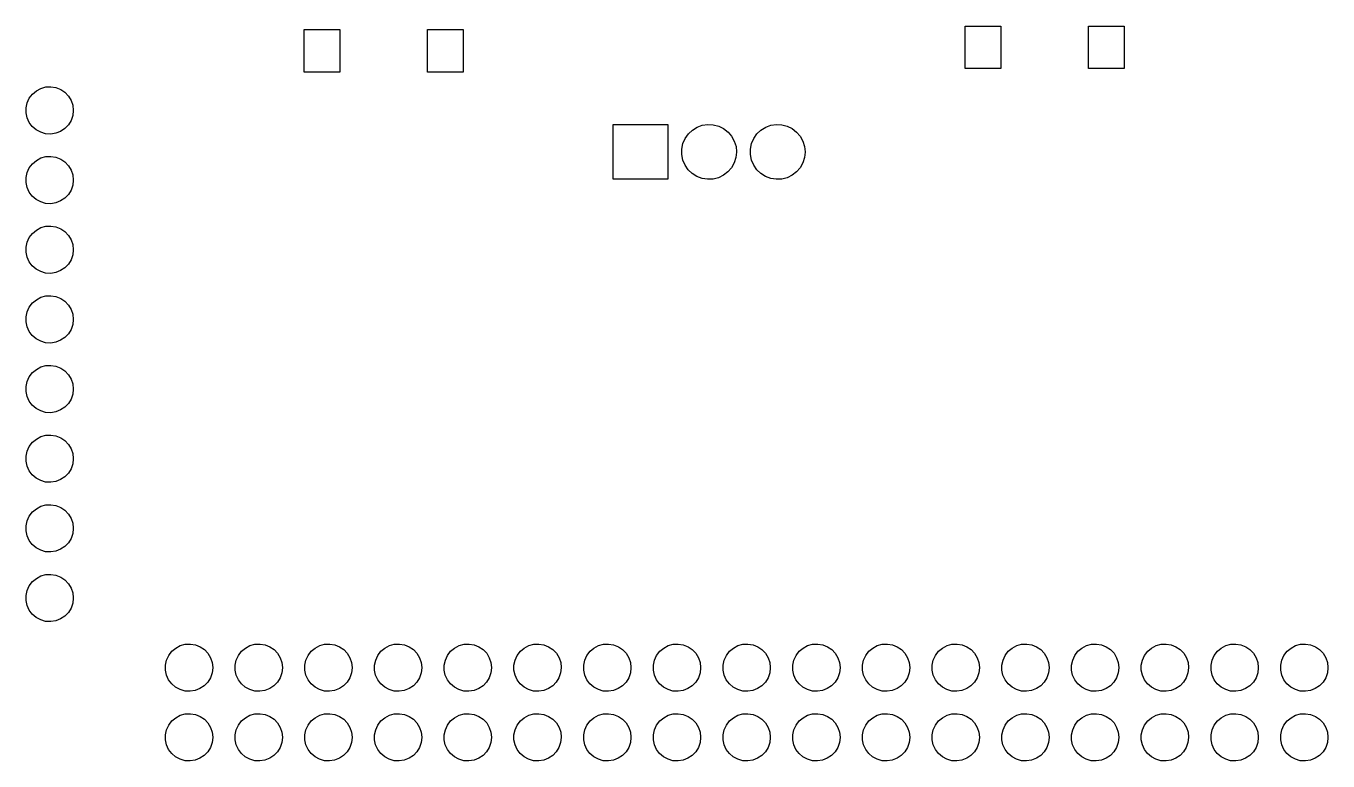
# Model space of a CAD drawing. Extents: x 0 to 360, y 0 to 260.
# Drawn here: x 280.1 to 327.54, y 167.24 to 194.04 of the extents above; entities that cross this region are included whole.
import ezdxf

# ---------------------------------------------------------------- set-up
doc = ezdxf.new("R2010")
doc.units = 0
doc.layers.add('BLACK', color=7, linetype='CONTINUOUS')

msp = doc.modelspace()

# ---------------------------------------------------------------- linework, layer by layer
at = {"layer": 'BLACK', "linetype": 'CONTINUOUS'}
for p, q in [((314.32, 192.49), (314.32, 194.04)), ((314.32, 194.04), (315.62, 194.04)), ((315.62, 194.04), (315.62, 192.49)), ((318.82, 192.49), (318.82, 194.04)), ((318.82, 194.04), (320.12, 194.04)), ((320.12, 194.04), (320.12, 192.49)), ((290.23, 192.36), (290.23, 193.91)), ((290.23, 193.91), (291.53, 193.91)), ((291.53, 193.91), (291.53, 192.36)), ((294.73, 192.36), (294.73, 193.91)), ((294.73, 193.91), (296.03, 193.91)), ((296.03, 193.91), (296.03, 192.36)), ((291.53, 192.36), (290.23, 192.36)), ((296.03, 192.36), (294.73, 192.36)), ((315.62, 192.49), (314.32, 192.49)), ((320.12, 192.49), (318.82, 192.49)), ((280.332, 191.561), (280.475, 191.681)), ((280.475, 191.681), (280.64, 191.768)), ((280.64, 191.768), (280.819, 191.817)), ((280.819, 191.817), (281.006, 191.827)), ((281.006, 191.827), (281.19, 191.797)), ((281.19, 191.797), (281.363, 191.728)), ((281.363, 191.728), (281.517, 191.623)), ((280.099, 191.061), (280.14, 191.243)), ((280.14, 191.243), (280.219, 191.412)), ((280.219, 191.412), (280.332, 191.561)), ((281.517, 191.623), (281.645, 191.487)), ((281.645, 191.487), (281.741, 191.327)), ((281.741, 191.327), (281.801, 191.15)), ((280.099, 190.875), (280.099, 191.061)), ((280.138, 190.692), (280.099, 190.875)), ((281.8, 190.774), (281.739, 190.597)), ((281.821, 190.959), (281.8, 190.774)), ((281.801, 191.15), (281.821, 190.965)), ((281.821, 190.965), (281.821, 190.959)), ((280.216, 190.523), (280.138, 190.692)), ((280.328, 190.374), (280.216, 190.523)), ((280.47, 190.252), (280.328, 190.374)), ((280.634, 190.164), (280.47, 190.252)), ((281.513, 190.303), (281.358, 190.2)), ((281.642, 190.438), (281.513, 190.303)), ((281.739, 190.597), (281.642, 190.438)), ((301.49, 188.45), (301.49, 190.45)), ((301.49, 190.45), (303.49, 190.45)), ((303.49, 190.45), (303.49, 188.45)), ((304.38, 190.242), (304.552, 190.349)), ((304.552, 190.349), (304.741, 190.419)), ((304.741, 190.419), (304.941, 190.449)), ((304.941, 190.449), (305.143, 190.438)), ((305.143, 190.438), (305.339, 190.387)), ((305.339, 190.387), (305.52, 190.298)), ((305.52, 190.298), (305.68, 190.174)), ((306.88, 190.242), (307.052, 190.349)), ((307.052, 190.349), (307.241, 190.419)), ((307.241, 190.419), (307.441, 190.449)), ((307.441, 190.449), (307.643, 190.438)), ((307.643, 190.438), (307.839, 190.387)), ((307.839, 190.387), (308.02, 190.298)), ((308.02, 190.298), (308.18, 190.174)), ((280.813, 190.113), (280.634, 190.164)), ((281, 190.102), (280.813, 190.113)), ((281.184, 190.132), (281, 190.102)), ((281.358, 190.2), (281.184, 190.132)), ((304.037, 189.752), (304.117, 189.938)), ((304.117, 189.938), (304.233, 190.103)), ((304.233, 190.103), (304.38, 190.242)), ((305.68, 190.174), (305.811, 190.021)), ((305.811, 190.021), (305.909, 189.844)), ((305.909, 189.844), (305.97, 189.651)), ((306.537, 189.752), (306.617, 189.938)), ((306.617, 189.938), (306.733, 190.103)), ((306.733, 190.103), (306.88, 190.242)), ((308.18, 190.174), (308.311, 190.021)), ((308.311, 190.021), (308.409, 189.844)), ((308.409, 189.844), (308.47, 189.651)), ((303.995, 189.555), (304.037, 189.752)), ((303.995, 189.352), (303.995, 189.555)), ((304.035, 189.154), (303.995, 189.352)), ((305.99, 189.443), (305.968, 189.242)), ((305.97, 189.651), (305.99, 189.45)), ((305.99, 189.45), (305.99, 189.443)), ((306.495, 189.555), (306.537, 189.752)), ((306.495, 189.352), (306.495, 189.555)), ((306.535, 189.154), (306.495, 189.352)), ((308.49, 189.443), (308.468, 189.242)), ((308.47, 189.651), (308.49, 189.45)), ((308.49, 189.45), (308.49, 189.443)), ((280.14, 188.703), (280.219, 188.872)), ((280.219, 188.872), (280.332, 189.021)), ((280.332, 189.021), (280.475, 189.141)), ((280.475, 189.141), (280.64, 189.228)), ((280.64, 189.228), (280.819, 189.277)), ((280.819, 189.277), (281.006, 189.287)), ((281.006, 189.287), (281.19, 189.257)), ((281.19, 189.257), (281.363, 189.188)), ((281.363, 189.188), (281.517, 189.083)), ((281.517, 189.083), (281.645, 188.947)), ((281.645, 188.947), (281.741, 188.787)), ((304.114, 188.968), (304.035, 189.154)), ((304.228, 188.802), (304.114, 188.968)), ((305.807, 188.874), (305.675, 188.721)), ((305.906, 189.05), (305.807, 188.874)), ((305.968, 189.242), (305.906, 189.05)), ((306.614, 188.968), (306.535, 189.154)), ((306.728, 188.802), (306.614, 188.968)), ((308.307, 188.874), (308.175, 188.721)), ((308.406, 189.05), (308.307, 188.874)), ((308.468, 189.242), (308.406, 189.05)), ((280.099, 188.521), (280.14, 188.703)), ((280.099, 188.335), (280.099, 188.521)), ((281.741, 188.787), (281.801, 188.61)), ((281.821, 188.419), (281.8, 188.234)), ((281.801, 188.61), (281.821, 188.425)), ((281.821, 188.425), (281.821, 188.419)), ((303.49, 188.45), (301.49, 188.45)), ((304.374, 188.662), (304.228, 188.802)), ((304.545, 188.554), (304.374, 188.662)), ((304.735, 188.483), (304.545, 188.554)), ((304.934, 188.452), (304.735, 188.483)), ((305.136, 188.461), (304.934, 188.452)), ((305.332, 188.51), (305.136, 188.461)), ((305.514, 188.598), (305.332, 188.51)), ((305.675, 188.721), (305.514, 188.598)), ((306.874, 188.662), (306.728, 188.802)), ((307.045, 188.554), (306.874, 188.662)), ((307.235, 188.483), (307.045, 188.554)), ((307.434, 188.452), (307.235, 188.483)), ((307.636, 188.461), (307.434, 188.452)), ((307.832, 188.51), (307.636, 188.461)), ((308.014, 188.598), (307.832, 188.51)), ((308.175, 188.721), (308.014, 188.598)), ((280.138, 188.152), (280.099, 188.335)), ((280.216, 187.983), (280.138, 188.152)), ((280.328, 187.834), (280.216, 187.983)), ((281.642, 187.898), (281.513, 187.763)), ((281.739, 188.057), (281.642, 187.898)), ((281.8, 188.234), (281.739, 188.057)), ((280.47, 187.712), (280.328, 187.834)), ((280.634, 187.624), (280.47, 187.712)), ((280.813, 187.573), (280.634, 187.624)), ((281, 187.562), (280.813, 187.573)), ((281.184, 187.592), (281, 187.562)), ((281.358, 187.66), (281.184, 187.592)), ((281.513, 187.763), (281.358, 187.66)), ((280.219, 186.332), (280.332, 186.481)), ((280.332, 186.481), (280.475, 186.601)), ((280.475, 186.601), (280.64, 186.688)), ((280.64, 186.688), (280.819, 186.737)), ((280.819, 186.737), (281.006, 186.747)), ((281.006, 186.747), (281.19, 186.717)), ((281.19, 186.717), (281.363, 186.648)), ((281.363, 186.648), (281.517, 186.543)), ((281.517, 186.543), (281.645, 186.407)), ((280.099, 185.981), (280.14, 186.163)), ((280.099, 185.795), (280.099, 185.981)), ((280.14, 186.163), (280.219, 186.332)), ((281.645, 186.407), (281.741, 186.247)), ((281.741, 186.247), (281.801, 186.07)), ((281.801, 186.07), (281.821, 185.885)), ((280.138, 185.612), (280.099, 185.795)), ((280.216, 185.443), (280.138, 185.612)), ((281.739, 185.517), (281.642, 185.358)), ((281.8, 185.694), (281.739, 185.517)), ((281.821, 185.879), (281.8, 185.694)), ((281.821, 185.885), (281.821, 185.879)), ((280.328, 185.294), (280.216, 185.443)), ((280.47, 185.172), (280.328, 185.294)), ((280.634, 185.084), (280.47, 185.172)), ((280.813, 185.033), (280.634, 185.084)), ((281, 185.022), (280.813, 185.033)), ((281.184, 185.052), (281, 185.022)), ((281.358, 185.12), (281.184, 185.052)), ((281.513, 185.223), (281.358, 185.12)), ((281.642, 185.358), (281.513, 185.223)), ((280.475, 184.061), (280.64, 184.148)), ((280.64, 184.148), (280.819, 184.197)), ((280.819, 184.197), (281.006, 184.207)), ((281.006, 184.207), (281.19, 184.177)), ((281.19, 184.177), (281.363, 184.108)), ((281.363, 184.108), (281.517, 184.003)), ((280.099, 183.441), (280.14, 183.623)), ((280.14, 183.623), (280.219, 183.792)), ((280.219, 183.792), (280.332, 183.941)), ((280.332, 183.941), (280.475, 184.061)), ((281.517, 184.003), (281.645, 183.867)), ((281.645, 183.867), (281.741, 183.707)), ((281.741, 183.707), (281.801, 183.53)), ((280.099, 183.255), (280.099, 183.441)), ((280.138, 183.072), (280.099, 183.255)), ((281.8, 183.154), (281.739, 182.977)), ((281.821, 183.339), (281.8, 183.154)), ((281.801, 183.53), (281.821, 183.345)), ((281.821, 183.345), (281.821, 183.339)), ((280.216, 182.903), (280.138, 183.072)), ((280.328, 182.754), (280.216, 182.903)), ((280.47, 182.632), (280.328, 182.754)), ((281.513, 182.683), (281.358, 182.58)), ((281.642, 182.818), (281.513, 182.683)), ((281.739, 182.977), (281.642, 182.818)), ((280.634, 182.544), (280.47, 182.632)), ((280.813, 182.493), (280.634, 182.544)), ((281, 182.482), (280.813, 182.493)), ((281.184, 182.512), (281, 182.482)), ((281.358, 182.58), (281.184, 182.512)), ((280.14, 181.083), (280.219, 181.252)), ((280.219, 181.252), (280.332, 181.401)), ((280.332, 181.401), (280.475, 181.521)), ((280.475, 181.521), (280.64, 181.608)), ((280.64, 181.608), (280.819, 181.657)), ((280.819, 181.657), (281.006, 181.667)), ((281.006, 181.667), (281.19, 181.637)), ((281.19, 181.637), (281.363, 181.568)), ((281.363, 181.568), (281.517, 181.463)), ((281.517, 181.463), (281.645, 181.327)), ((281.645, 181.327), (281.741, 181.167)), ((280.099, 180.901), (280.14, 181.083)), ((280.099, 180.715), (280.099, 180.901)), ((281.741, 181.167), (281.801, 180.99)), ((281.821, 180.799), (281.8, 180.614)), ((281.801, 180.99), (281.821, 180.805)), ((281.821, 180.805), (281.821, 180.799)), ((280.138, 180.532), (280.099, 180.715)), ((280.216, 180.363), (280.138, 180.532)), ((280.328, 180.214), (280.216, 180.363)), ((281.739, 180.437), (281.642, 180.278)), ((281.8, 180.614), (281.739, 180.437)), ((280.47, 180.092), (280.328, 180.214)), ((280.634, 180.004), (280.47, 180.092)), ((280.813, 179.953), (280.634, 180.004)), ((281, 179.942), (280.813, 179.953)), ((281.184, 179.972), (281, 179.942)), ((281.358, 180.04), (281.184, 179.972)), ((281.513, 180.143), (281.358, 180.04)), ((281.642, 180.278), (281.513, 180.143)), ((280.219, 178.712), (280.332, 178.861)), ((280.332, 178.861), (280.475, 178.981)), ((280.475, 178.981), (280.64, 179.068)), ((280.64, 179.068), (280.819, 179.117)), ((280.819, 179.117), (281.006, 179.127)), ((281.006, 179.127), (281.19, 179.097)), ((281.19, 179.097), (281.363, 179.028)), ((281.363, 179.028), (281.517, 178.923)), ((281.517, 178.923), (281.645, 178.787)), ((280.099, 178.361), (280.14, 178.543)), ((280.14, 178.543), (280.219, 178.712)), ((281.645, 178.787), (281.741, 178.627)), ((281.741, 178.627), (281.801, 178.45)), ((281.801, 178.45), (281.821, 178.265)), ((280.099, 178.175), (280.099, 178.361)), ((280.138, 177.992), (280.099, 178.175)), ((280.216, 177.823), (280.138, 177.992)), ((281.8, 178.074), (281.739, 177.897)), ((281.821, 178.259), (281.8, 178.074)), ((281.821, 178.265), (281.821, 178.259)), ((280.328, 177.674), (280.216, 177.823)), ((280.47, 177.552), (280.328, 177.674)), ((280.634, 177.464), (280.47, 177.552)), ((280.813, 177.413), (280.634, 177.464)), ((281.358, 177.5), (281.184, 177.432)), ((281.513, 177.603), (281.358, 177.5)), ((281.642, 177.738), (281.513, 177.603)), ((281.739, 177.897), (281.642, 177.738)), ((281, 177.402), (280.813, 177.413)), ((281.184, 177.432), (281, 177.402)), ((280.475, 176.441), (280.64, 176.528)), ((280.64, 176.528), (280.819, 176.577)), ((280.819, 176.577), (281.006, 176.587)), ((281.006, 176.587), (281.19, 176.557)), ((281.19, 176.557), (281.363, 176.488)), ((281.363, 176.488), (281.517, 176.383)), ((280.14, 176.003), (280.219, 176.172)), ((280.219, 176.172), (280.332, 176.321)), ((280.332, 176.321), (280.475, 176.441)), ((281.517, 176.383), (281.645, 176.247)), ((281.645, 176.247), (281.741, 176.087)), ((281.741, 176.087), (281.801, 175.91)), ((280.099, 175.821), (280.14, 176.003)), ((280.099, 175.635), (280.099, 175.821)), ((280.138, 175.452), (280.099, 175.635)), ((281.821, 175.719), (281.8, 175.534)), ((281.801, 175.91), (281.821, 175.725)), ((281.821, 175.725), (281.821, 175.719)), ((280.216, 175.283), (280.138, 175.452)), ((280.328, 175.134), (280.216, 175.283)), ((280.47, 175.012), (280.328, 175.134)), ((281.513, 175.063), (281.358, 174.96)), ((281.642, 175.198), (281.513, 175.063)), ((281.739, 175.357), (281.642, 175.198)), ((281.8, 175.534), (281.739, 175.357)), ((280.634, 174.924), (280.47, 175.012)), ((280.813, 174.873), (280.634, 174.924)), ((281, 174.862), (280.813, 174.873)), ((281.184, 174.892), (281, 174.862)), ((281.358, 174.96), (281.184, 174.892)), ((280.219, 173.632), (280.332, 173.781)), ((280.332, 173.781), (280.475, 173.901)), ((280.475, 173.901), (280.64, 173.988)), ((280.64, 173.988), (280.819, 174.037)), ((280.819, 174.037), (281.006, 174.047)), ((281.006, 174.047), (281.19, 174.017)), ((281.19, 174.017), (281.363, 173.948)), ((281.363, 173.948), (281.517, 173.843)), ((281.517, 173.843), (281.645, 173.707)), ((281.645, 173.707), (281.741, 173.547)), ((280.099, 173.281), (280.14, 173.463)), ((280.099, 173.095), (280.099, 173.281)), ((280.14, 173.463), (280.219, 173.632)), ((281.741, 173.547), (281.801, 173.37)), ((281.821, 173.179), (281.8, 172.994)), ((281.801, 173.37), (281.821, 173.185)), ((281.821, 173.185), (281.821, 173.179)), ((280.138, 172.912), (280.099, 173.095)), ((280.216, 172.743), (280.138, 172.912)), ((280.328, 172.594), (280.216, 172.743)), ((281.739, 172.817), (281.642, 172.658)), ((281.8, 172.994), (281.739, 172.817)), ((280.47, 172.472), (280.328, 172.594)), ((280.634, 172.384), (280.47, 172.472)), ((280.813, 172.333), (280.634, 172.384)), ((281, 172.322), (280.813, 172.333)), ((281.184, 172.352), (281, 172.322)), ((281.358, 172.42), (281.184, 172.352)), ((281.513, 172.523), (281.358, 172.42)), ((281.642, 172.658), (281.513, 172.523)), ((285.412, 171.241), (285.555, 171.361)), ((285.555, 171.361), (285.72, 171.448)), ((285.72, 171.448), (285.899, 171.497)), ((285.899, 171.497), (286.086, 171.507)), ((286.086, 171.507), (286.27, 171.477)), ((286.27, 171.477), (286.443, 171.408)), ((286.443, 171.408), (286.597, 171.303)), ((286.597, 171.303), (286.725, 171.167)), ((287.952, 171.241), (288.095, 171.361)), ((288.095, 171.361), (288.26, 171.448)), ((288.26, 171.448), (288.439, 171.497)), ((288.439, 171.497), (288.626, 171.507)), ((288.626, 171.507), (288.81, 171.477)), ((288.81, 171.477), (288.983, 171.408)), ((288.983, 171.408), (289.137, 171.303)), ((289.137, 171.303), (289.265, 171.167)), ((290.492, 171.241), (290.635, 171.361)), ((290.635, 171.361), (290.8, 171.448)), ((290.8, 171.448), (290.979, 171.497)), ((290.979, 171.497), (291.166, 171.507)), ((291.166, 171.507), (291.35, 171.477)), ((291.35, 171.477), (291.523, 171.408)), ((291.523, 171.408), (291.677, 171.303)), ((291.677, 171.303), (291.805, 171.167)), ((293.032, 171.241), (293.175, 171.361)), ((293.175, 171.361), (293.34, 171.448)), ((293.34, 171.448), (293.519, 171.497)), ((293.519, 171.497), (293.706, 171.507)), ((293.706, 171.507), (293.89, 171.477)), ((293.89, 171.477), (294.063, 171.408)), ((294.063, 171.408), (294.217, 171.303)), ((294.217, 171.303), (294.345, 171.167)), ((295.572, 171.241), (295.715, 171.361)), ((295.715, 171.361), (295.88, 171.448)), ((295.88, 171.448), (296.059, 171.497)), ((296.059, 171.497), (296.246, 171.507)), ((296.246, 171.507), (296.43, 171.477)), ((296.43, 171.477), (296.603, 171.408)), ((296.603, 171.408), (296.757, 171.303)), ((296.757, 171.303), (296.885, 171.167)), ((298.112, 171.241), (298.255, 171.361)), ((298.255, 171.361), (298.42, 171.448)), ((298.42, 171.448), (298.599, 171.497)), ((298.599, 171.497), (298.786, 171.507)), ((298.786, 171.507), (298.97, 171.477)), ((298.97, 171.477), (299.143, 171.408)), ((299.143, 171.408), (299.297, 171.303)), ((299.297, 171.303), (299.425, 171.167)), ((300.652, 171.241), (300.795, 171.361)), ((300.795, 171.361), (300.96, 171.448)), ((300.96, 171.448), (301.139, 171.497)), ((301.139, 171.497), (301.326, 171.507)), ((301.326, 171.507), (301.51, 171.477)), ((301.51, 171.477), (301.683, 171.408)), ((301.683, 171.408), (301.837, 171.303)), ((301.837, 171.303), (301.965, 171.167)), ((303.192, 171.241), (303.335, 171.361)), ((303.335, 171.361), (303.5, 171.448)), ((303.5, 171.448), (303.679, 171.497)), ((303.679, 171.497), (303.866, 171.507)), ((303.866, 171.507), (304.05, 171.477)), ((304.05, 171.477), (304.223, 171.408)), ((304.223, 171.408), (304.377, 171.303)), ((304.377, 171.303), (304.505, 171.167)), ((305.732, 171.241), (305.875, 171.361)), ((305.875, 171.361), (306.04, 171.448)), ((306.04, 171.448), (306.219, 171.497)), ((306.219, 171.497), (306.406, 171.507)), ((306.406, 171.507), (306.59, 171.477)), ((306.59, 171.477), (306.763, 171.408)), ((306.763, 171.408), (306.917, 171.303)), ((306.917, 171.303), (307.045, 171.167)), ((308.272, 171.241), (308.415, 171.361)), ((308.415, 171.361), (308.58, 171.448)), ((308.58, 171.448), (308.759, 171.497)), ((308.759, 171.497), (308.946, 171.507)), ((308.946, 171.507), (309.13, 171.477)), ((309.13, 171.477), (309.303, 171.408)), ((309.303, 171.408), (309.457, 171.303)), ((309.457, 171.303), (309.585, 171.167)), ((310.812, 171.241), (310.955, 171.361)), ((310.955, 171.361), (311.12, 171.448)), ((311.12, 171.448), (311.299, 171.497)), ((311.299, 171.497), (311.486, 171.507)), ((311.486, 171.507), (311.67, 171.477)), ((311.67, 171.477), (311.843, 171.408)), ((311.843, 171.408), (311.997, 171.303)), ((311.997, 171.303), (312.125, 171.167)), ((313.352, 171.241), (313.495, 171.361)), ((313.495, 171.361), (313.66, 171.448)), ((313.66, 171.448), (313.839, 171.497)), ((313.839, 171.497), (314.026, 171.507)), ((314.026, 171.507), (314.21, 171.477)), ((314.21, 171.477), (314.383, 171.408)), ((314.383, 171.408), (314.537, 171.303)), ((314.537, 171.303), (314.665, 171.167)), ((315.892, 171.241), (316.035, 171.361)), ((316.035, 171.361), (316.2, 171.448)), ((316.2, 171.448), (316.379, 171.497)), ((316.379, 171.497), (316.566, 171.507)), ((316.566, 171.507), (316.75, 171.477)), ((316.75, 171.477), (316.923, 171.408)), ((316.923, 171.408), (317.077, 171.303)), ((317.077, 171.303), (317.205, 171.167)), ((318.432, 171.241), (318.575, 171.361)), ((318.575, 171.361), (318.74, 171.448)), ((318.74, 171.448), (318.919, 171.497)), ((318.919, 171.497), (319.106, 171.507)), ((319.106, 171.507), (319.29, 171.477)), ((319.29, 171.477), (319.463, 171.408)), ((319.463, 171.408), (319.617, 171.303)), ((319.617, 171.303), (319.745, 171.167)), ((320.972, 171.241), (321.115, 171.361)), ((321.115, 171.361), (321.28, 171.448)), ((321.28, 171.448), (321.459, 171.497)), ((321.459, 171.497), (321.646, 171.507)), ((321.646, 171.507), (321.83, 171.477)), ((321.83, 171.477), (322.003, 171.408)), ((322.003, 171.408), (322.157, 171.303)), ((322.157, 171.303), (322.285, 171.167)), ((323.512, 171.241), (323.655, 171.361)), ((323.655, 171.361), (323.82, 171.448)), ((323.82, 171.448), (323.999, 171.497)), ((323.999, 171.497), (324.186, 171.507)), ((324.186, 171.507), (324.37, 171.477)), ((324.37, 171.477), (324.543, 171.408)), ((324.543, 171.408), (324.697, 171.303)), ((324.697, 171.303), (324.825, 171.167)), ((326.052, 171.241), (326.195, 171.361)), ((326.195, 171.361), (326.36, 171.448)), ((326.36, 171.448), (326.539, 171.497)), ((326.539, 171.497), (326.726, 171.507)), ((326.726, 171.507), (326.91, 171.477)), ((326.91, 171.477), (327.083, 171.408)), ((327.083, 171.408), (327.237, 171.303)), ((327.237, 171.303), (327.365, 171.167)), ((285.179, 170.741), (285.22, 170.923)), ((285.22, 170.923), (285.299, 171.092)), ((285.299, 171.092), (285.412, 171.241)), ((286.725, 171.167), (286.821, 171.007)), ((286.821, 171.007), (286.881, 170.83)), ((286.881, 170.83), (286.901, 170.645)), ((287.719, 170.741), (287.76, 170.923)), ((287.76, 170.923), (287.839, 171.092)), ((287.839, 171.092), (287.952, 171.241)), ((289.265, 171.167), (289.361, 171.007)), ((289.361, 171.007), (289.421, 170.83)), ((289.421, 170.83), (289.441, 170.645)), ((290.259, 170.741), (290.3, 170.923)), ((290.3, 170.923), (290.379, 171.092)), ((290.379, 171.092), (290.492, 171.241)), ((291.805, 171.167), (291.901, 171.007)), ((291.901, 171.007), (291.961, 170.83)), ((291.961, 170.83), (291.981, 170.645)), ((292.799, 170.741), (292.84, 170.923)), ((292.84, 170.923), (292.919, 171.092)), ((292.919, 171.092), (293.032, 171.241)), ((294.345, 171.167), (294.441, 171.007)), ((294.441, 171.007), (294.501, 170.83)), ((294.501, 170.83), (294.521, 170.645)), ((295.339, 170.741), (295.38, 170.923)), ((295.38, 170.923), (295.459, 171.092)), ((295.459, 171.092), (295.572, 171.241)), ((296.885, 171.167), (296.981, 171.007)), ((296.981, 171.007), (297.041, 170.83)), ((297.041, 170.83), (297.061, 170.645)), ((297.879, 170.741), (297.92, 170.923)), ((297.92, 170.923), (297.999, 171.092)), ((297.999, 171.092), (298.112, 171.241)), ((299.425, 171.167), (299.521, 171.007)), ((299.521, 171.007), (299.581, 170.83)), ((299.581, 170.83), (299.601, 170.645)), ((300.419, 170.741), (300.46, 170.923)), ((300.46, 170.923), (300.539, 171.092)), ((300.539, 171.092), (300.652, 171.241)), ((301.965, 171.167), (302.061, 171.007)), ((302.061, 171.007), (302.121, 170.83)), ((302.121, 170.83), (302.141, 170.645)), ((302.959, 170.741), (303, 170.923)), ((303, 170.923), (303.079, 171.092)), ((303.079, 171.092), (303.192, 171.241)), ((304.505, 171.167), (304.601, 171.007)), ((304.601, 171.007), (304.661, 170.83)), ((304.661, 170.83), (304.681, 170.645)), ((305.499, 170.741), (305.54, 170.923)), ((305.54, 170.923), (305.619, 171.092)), ((305.619, 171.092), (305.732, 171.241)), ((307.045, 171.167), (307.141, 171.007)), ((307.141, 171.007), (307.201, 170.83)), ((307.201, 170.83), (307.221, 170.645)), ((308.039, 170.741), (308.08, 170.923)), ((308.08, 170.923), (308.159, 171.092)), ((308.159, 171.092), (308.272, 171.241)), ((309.585, 171.167), (309.681, 171.007)), ((309.681, 171.007), (309.741, 170.83)), ((309.741, 170.83), (309.761, 170.645)), ((310.579, 170.741), (310.62, 170.923)), ((310.62, 170.923), (310.699, 171.092)), ((310.699, 171.092), (310.812, 171.241)), ((312.125, 171.167), (312.221, 171.007)), ((312.221, 171.007), (312.281, 170.83)), ((312.281, 170.83), (312.301, 170.645)), ((313.119, 170.741), (313.16, 170.923)), ((313.16, 170.923), (313.239, 171.092)), ((313.239, 171.092), (313.352, 171.241)), ((314.665, 171.167), (314.761, 171.007)), ((314.761, 171.007), (314.821, 170.83)), ((314.821, 170.83), (314.841, 170.645)), ((315.659, 170.741), (315.7, 170.923)), ((315.7, 170.923), (315.779, 171.092)), ((315.779, 171.092), (315.892, 171.241)), ((317.205, 171.167), (317.301, 171.007)), ((317.301, 171.007), (317.361, 170.83)), ((317.361, 170.83), (317.381, 170.645)), ((318.199, 170.741), (318.24, 170.923)), ((318.24, 170.923), (318.319, 171.092)), ((318.319, 171.092), (318.432, 171.241)), ((319.745, 171.167), (319.841, 171.007)), ((319.841, 171.007), (319.901, 170.83)), ((319.901, 170.83), (319.921, 170.645)), ((320.739, 170.741), (320.78, 170.923)), ((320.78, 170.923), (320.859, 171.092)), ((320.859, 171.092), (320.972, 171.241)), ((322.285, 171.167), (322.381, 171.007)), ((322.381, 171.007), (322.441, 170.83)), ((322.441, 170.83), (322.461, 170.645)), ((323.279, 170.741), (323.32, 170.923)), ((323.32, 170.923), (323.399, 171.092)), ((323.399, 171.092), (323.512, 171.241)), ((324.825, 171.167), (324.921, 171.007)), ((324.921, 171.007), (324.981, 170.83)), ((324.981, 170.83), (325.001, 170.645)), ((325.819, 170.741), (325.86, 170.923)), ((325.86, 170.923), (325.939, 171.092)), ((325.939, 171.092), (326.052, 171.241)), ((327.365, 171.167), (327.461, 171.007)), ((327.461, 171.007), (327.521, 170.83)), ((327.521, 170.83), (327.541, 170.645)), ((285.179, 170.555), (285.179, 170.741)), ((285.218, 170.372), (285.179, 170.555)), ((285.296, 170.203), (285.218, 170.372)), ((286.88, 170.454), (286.819, 170.277)), ((286.901, 170.639), (286.88, 170.454)), ((286.901, 170.645), (286.901, 170.639)), ((287.719, 170.555), (287.719, 170.741)), ((287.758, 170.372), (287.719, 170.555)), ((287.836, 170.203), (287.758, 170.372)), ((289.42, 170.454), (289.359, 170.277)), ((289.441, 170.639), (289.42, 170.454)), ((289.441, 170.645), (289.441, 170.639)), ((290.259, 170.555), (290.259, 170.741)), ((290.298, 170.372), (290.259, 170.555)), ((290.376, 170.203), (290.298, 170.372)), ((291.96, 170.454), (291.899, 170.277)), ((291.981, 170.639), (291.96, 170.454)), ((291.981, 170.645), (291.981, 170.639)), ((292.799, 170.555), (292.799, 170.741)), ((292.838, 170.372), (292.799, 170.555)), ((292.916, 170.203), (292.838, 170.372)), ((294.5, 170.454), (294.439, 170.277)), ((294.521, 170.639), (294.5, 170.454)), ((294.521, 170.645), (294.521, 170.639)), ((295.339, 170.555), (295.339, 170.741)), ((295.378, 170.372), (295.339, 170.555)), ((295.456, 170.203), (295.378, 170.372)), ((297.04, 170.454), (296.979, 170.277)), ((297.061, 170.639), (297.04, 170.454)), ((297.061, 170.645), (297.061, 170.639)), ((297.879, 170.555), (297.879, 170.741)), ((297.918, 170.372), (297.879, 170.555)), ((297.996, 170.203), (297.918, 170.372)), ((299.58, 170.454), (299.519, 170.277)), ((299.601, 170.639), (299.58, 170.454)), ((299.601, 170.645), (299.601, 170.639)), ((300.419, 170.555), (300.419, 170.741)), ((300.458, 170.372), (300.419, 170.555)), ((300.536, 170.203), (300.458, 170.372)), ((302.12, 170.454), (302.059, 170.277)), ((302.141, 170.639), (302.12, 170.454)), ((302.141, 170.645), (302.141, 170.639)), ((302.959, 170.555), (302.959, 170.741)), ((302.998, 170.372), (302.959, 170.555)), ((303.076, 170.203), (302.998, 170.372)), ((304.66, 170.454), (304.599, 170.277)), ((304.681, 170.639), (304.66, 170.454)), ((304.681, 170.645), (304.681, 170.639)), ((305.499, 170.555), (305.499, 170.741)), ((305.538, 170.372), (305.499, 170.555)), ((305.616, 170.203), (305.538, 170.372)), ((307.2, 170.454), (307.139, 170.277)), ((307.221, 170.639), (307.2, 170.454)), ((307.221, 170.645), (307.221, 170.639)), ((308.039, 170.555), (308.039, 170.741)), ((308.078, 170.372), (308.039, 170.555)), ((308.156, 170.203), (308.078, 170.372)), ((309.74, 170.454), (309.679, 170.277)), ((309.761, 170.639), (309.74, 170.454)), ((309.761, 170.645), (309.761, 170.639)), ((310.579, 170.555), (310.579, 170.741)), ((310.618, 170.372), (310.579, 170.555)), ((310.696, 170.203), (310.618, 170.372)), ((312.28, 170.454), (312.219, 170.277)), ((312.301, 170.639), (312.28, 170.454)), ((312.301, 170.645), (312.301, 170.639)), ((313.119, 170.555), (313.119, 170.741)), ((313.158, 170.372), (313.119, 170.555)), ((313.236, 170.203), (313.158, 170.372)), ((314.82, 170.454), (314.759, 170.277)), ((314.841, 170.639), (314.82, 170.454)), ((314.841, 170.645), (314.841, 170.639)), ((315.659, 170.555), (315.659, 170.741)), ((315.698, 170.372), (315.659, 170.555)), ((315.776, 170.203), (315.698, 170.372)), ((317.36, 170.454), (317.299, 170.277)), ((317.381, 170.639), (317.36, 170.454)), ((317.381, 170.645), (317.381, 170.639)), ((318.199, 170.555), (318.199, 170.741)), ((318.238, 170.372), (318.199, 170.555)), ((318.316, 170.203), (318.238, 170.372)), ((319.9, 170.454), (319.839, 170.277)), ((319.921, 170.639), (319.9, 170.454)), ((319.921, 170.645), (319.921, 170.639)), ((320.739, 170.555), (320.739, 170.741)), ((320.778, 170.372), (320.739, 170.555)), ((320.856, 170.203), (320.778, 170.372)), ((322.44, 170.454), (322.379, 170.277)), ((322.461, 170.639), (322.44, 170.454)), ((322.461, 170.645), (322.461, 170.639)), ((323.279, 170.555), (323.279, 170.741)), ((323.318, 170.372), (323.279, 170.555)), ((323.396, 170.203), (323.318, 170.372)), ((324.98, 170.454), (324.919, 170.277)), ((325.001, 170.639), (324.98, 170.454)), ((325.001, 170.645), (325.001, 170.639)), ((325.819, 170.555), (325.819, 170.741)), ((325.858, 170.372), (325.819, 170.555)), ((325.936, 170.203), (325.858, 170.372)), ((327.52, 170.454), (327.459, 170.277)), ((327.541, 170.639), (327.52, 170.454)), ((327.541, 170.645), (327.541, 170.639)), ((285.408, 170.054), (285.296, 170.203)), ((285.55, 169.932), (285.408, 170.054)), ((285.714, 169.844), (285.55, 169.932)), ((285.893, 169.793), (285.714, 169.844)), ((286.438, 169.88), (286.264, 169.812)), ((286.593, 169.983), (286.438, 169.88)), ((286.722, 170.118), (286.593, 169.983)), ((286.819, 170.277), (286.722, 170.118)), ((287.948, 170.054), (287.836, 170.203)), ((288.09, 169.932), (287.948, 170.054)), ((288.254, 169.844), (288.09, 169.932)), ((288.433, 169.793), (288.254, 169.844)), ((288.978, 169.88), (288.804, 169.812)), ((289.133, 169.983), (288.978, 169.88)), ((289.262, 170.118), (289.133, 169.983)), ((289.359, 170.277), (289.262, 170.118)), ((290.488, 170.054), (290.376, 170.203)), ((290.63, 169.932), (290.488, 170.054)), ((290.794, 169.844), (290.63, 169.932)), ((290.973, 169.793), (290.794, 169.844)), ((291.518, 169.88), (291.344, 169.812)), ((291.673, 169.983), (291.518, 169.88)), ((291.802, 170.118), (291.673, 169.983)), ((291.899, 170.277), (291.802, 170.118)), ((293.028, 170.054), (292.916, 170.203)), ((293.17, 169.932), (293.028, 170.054)), ((293.334, 169.844), (293.17, 169.932)), ((293.513, 169.793), (293.334, 169.844)), ((294.058, 169.88), (293.884, 169.812)), ((294.213, 169.983), (294.058, 169.88)), ((294.342, 170.118), (294.213, 169.983)), ((294.439, 170.277), (294.342, 170.118)), ((295.568, 170.054), (295.456, 170.203)), ((295.71, 169.932), (295.568, 170.054)), ((295.874, 169.844), (295.71, 169.932)), ((296.053, 169.793), (295.874, 169.844)), ((296.598, 169.88), (296.424, 169.812)), ((296.753, 169.983), (296.598, 169.88)), ((296.882, 170.118), (296.753, 169.983)), ((296.979, 170.277), (296.882, 170.118)), ((298.108, 170.054), (297.996, 170.203)), ((298.25, 169.932), (298.108, 170.054)), ((298.414, 169.844), (298.25, 169.932)), ((298.593, 169.793), (298.414, 169.844)), ((299.138, 169.88), (298.964, 169.812)), ((299.293, 169.983), (299.138, 169.88)), ((299.422, 170.118), (299.293, 169.983)), ((299.519, 170.277), (299.422, 170.118)), ((300.648, 170.054), (300.536, 170.203)), ((300.79, 169.932), (300.648, 170.054)), ((300.954, 169.844), (300.79, 169.932)), ((301.133, 169.793), (300.954, 169.844)), ((301.678, 169.88), (301.504, 169.812)), ((301.833, 169.983), (301.678, 169.88)), ((301.962, 170.118), (301.833, 169.983)), ((302.059, 170.277), (301.962, 170.118)), ((303.188, 170.054), (303.076, 170.203)), ((303.33, 169.932), (303.188, 170.054)), ((303.494, 169.844), (303.33, 169.932)), ((303.673, 169.793), (303.494, 169.844)), ((304.218, 169.88), (304.044, 169.812)), ((304.373, 169.983), (304.218, 169.88)), ((304.502, 170.118), (304.373, 169.983)), ((304.599, 170.277), (304.502, 170.118)), ((305.728, 170.054), (305.616, 170.203)), ((305.87, 169.932), (305.728, 170.054)), ((306.034, 169.844), (305.87, 169.932)), ((306.213, 169.793), (306.034, 169.844)), ((306.758, 169.88), (306.584, 169.812)), ((306.913, 169.983), (306.758, 169.88)), ((307.042, 170.118), (306.913, 169.983)), ((307.139, 170.277), (307.042, 170.118)), ((308.268, 170.054), (308.156, 170.203)), ((308.41, 169.932), (308.268, 170.054)), ((308.574, 169.844), (308.41, 169.932)), ((308.753, 169.793), (308.574, 169.844)), ((309.298, 169.88), (309.124, 169.812)), ((309.453, 169.983), (309.298, 169.88)), ((309.582, 170.118), (309.453, 169.983)), ((309.679, 170.277), (309.582, 170.118)), ((310.808, 170.054), (310.696, 170.203)), ((310.95, 169.932), (310.808, 170.054)), ((311.114, 169.844), (310.95, 169.932)), ((311.293, 169.793), (311.114, 169.844)), ((311.838, 169.88), (311.664, 169.812)), ((311.993, 169.983), (311.838, 169.88)), ((312.122, 170.118), (311.993, 169.983)), ((312.219, 170.277), (312.122, 170.118)), ((313.348, 170.054), (313.236, 170.203)), ((313.49, 169.932), (313.348, 170.054)), ((313.654, 169.844), (313.49, 169.932)), ((313.833, 169.793), (313.654, 169.844)), ((314.378, 169.88), (314.204, 169.812)), ((314.533, 169.983), (314.378, 169.88)), ((314.662, 170.118), (314.533, 169.983)), ((314.759, 170.277), (314.662, 170.118)), ((315.888, 170.054), (315.776, 170.203)), ((316.03, 169.932), (315.888, 170.054)), ((316.194, 169.844), (316.03, 169.932)), ((316.373, 169.793), (316.194, 169.844)), ((316.918, 169.88), (316.744, 169.812)), ((317.073, 169.983), (316.918, 169.88)), ((317.202, 170.118), (317.073, 169.983)), ((317.299, 170.277), (317.202, 170.118)), ((318.428, 170.054), (318.316, 170.203)), ((318.57, 169.932), (318.428, 170.054)), ((318.734, 169.844), (318.57, 169.932)), ((318.913, 169.793), (318.734, 169.844)), ((319.458, 169.88), (319.284, 169.812)), ((319.613, 169.983), (319.458, 169.88)), ((319.742, 170.118), (319.613, 169.983)), ((319.839, 170.277), (319.742, 170.118)), ((320.968, 170.054), (320.856, 170.203)), ((321.11, 169.932), (320.968, 170.054)), ((321.274, 169.844), (321.11, 169.932)), ((321.453, 169.793), (321.274, 169.844)), ((321.998, 169.88), (321.824, 169.812)), ((322.153, 169.983), (321.998, 169.88)), ((322.282, 170.118), (322.153, 169.983)), ((322.379, 170.277), (322.282, 170.118)), ((323.508, 170.054), (323.396, 170.203)), ((323.65, 169.932), (323.508, 170.054)), ((323.814, 169.844), (323.65, 169.932)), ((323.993, 169.793), (323.814, 169.844)), ((324.538, 169.88), (324.364, 169.812)), ((324.693, 169.983), (324.538, 169.88)), ((324.822, 170.118), (324.693, 169.983)), ((324.919, 170.277), (324.822, 170.118)), ((326.048, 170.054), (325.936, 170.203)), ((326.19, 169.932), (326.048, 170.054)), ((326.354, 169.844), (326.19, 169.932)), ((326.533, 169.793), (326.354, 169.844)), ((327.078, 169.88), (326.904, 169.812)), ((327.233, 169.983), (327.078, 169.88)), ((327.362, 170.118), (327.233, 169.983)), ((327.459, 170.277), (327.362, 170.118)), ((286.08, 169.782), (285.893, 169.793)), ((286.264, 169.812), (286.08, 169.782)), ((288.62, 169.782), (288.433, 169.793)), ((288.804, 169.812), (288.62, 169.782)), ((291.16, 169.782), (290.973, 169.793)), ((291.344, 169.812), (291.16, 169.782)), ((293.7, 169.782), (293.513, 169.793)), ((293.884, 169.812), (293.7, 169.782)), ((296.24, 169.782), (296.053, 169.793)), ((296.424, 169.812), (296.24, 169.782)), ((298.78, 169.782), (298.593, 169.793)), ((298.964, 169.812), (298.78, 169.782)), ((301.32, 169.782), (301.133, 169.793)), ((301.504, 169.812), (301.32, 169.782)), ((303.86, 169.782), (303.673, 169.793)), ((304.044, 169.812), (303.86, 169.782)), ((306.4, 169.782), (306.213, 169.793)), ((306.584, 169.812), (306.4, 169.782)), ((308.94, 169.782), (308.753, 169.793)), ((309.124, 169.812), (308.94, 169.782)), ((311.48, 169.782), (311.293, 169.793)), ((311.664, 169.812), (311.48, 169.782)), ((314.02, 169.782), (313.833, 169.793)), ((314.204, 169.812), (314.02, 169.782)), ((316.56, 169.782), (316.373, 169.793)), ((316.744, 169.812), (316.56, 169.782)), ((319.1, 169.782), (318.913, 169.793)), ((319.284, 169.812), (319.1, 169.782)), ((321.64, 169.782), (321.453, 169.793)), ((321.824, 169.812), (321.64, 169.782)), ((324.18, 169.782), (323.993, 169.793)), ((324.364, 169.812), (324.18, 169.782)), ((326.72, 169.782), (326.533, 169.793)), ((326.904, 169.812), (326.72, 169.782)), ((285.555, 168.821), (285.72, 168.908)), ((285.72, 168.908), (285.899, 168.957)), ((285.899, 168.957), (286.086, 168.967)), ((286.086, 168.967), (286.27, 168.937)), ((286.27, 168.937), (286.443, 168.868)), ((288.095, 168.821), (288.26, 168.908)), ((288.26, 168.908), (288.439, 168.957)), ((288.439, 168.957), (288.626, 168.967)), ((288.626, 168.967), (288.81, 168.937)), ((288.81, 168.937), (288.983, 168.868)), ((290.635, 168.821), (290.8, 168.908)), ((290.8, 168.908), (290.979, 168.957)), ((290.979, 168.957), (291.166, 168.967)), ((291.166, 168.967), (291.35, 168.937)), ((291.35, 168.937), (291.523, 168.868)), ((293.175, 168.821), (293.34, 168.908)), ((293.34, 168.908), (293.519, 168.957)), ((293.519, 168.957), (293.706, 168.967)), ((293.706, 168.967), (293.89, 168.937)), ((293.89, 168.937), (294.063, 168.868)), ((295.715, 168.821), (295.88, 168.908)), ((295.88, 168.908), (296.059, 168.957)), ((296.059, 168.957), (296.246, 168.967)), ((296.246, 168.967), (296.43, 168.937)), ((296.43, 168.937), (296.603, 168.868)), ((298.255, 168.821), (298.42, 168.908)), ((298.42, 168.908), (298.599, 168.957)), ((298.599, 168.957), (298.786, 168.967)), ((298.786, 168.967), (298.97, 168.937)), ((298.97, 168.937), (299.143, 168.868)), ((300.795, 168.821), (300.96, 168.908)), ((300.96, 168.908), (301.139, 168.957)), ((301.139, 168.957), (301.326, 168.967)), ((301.326, 168.967), (301.51, 168.937)), ((301.51, 168.937), (301.683, 168.868)), ((303.335, 168.821), (303.5, 168.908)), ((303.5, 168.908), (303.679, 168.957)), ((303.679, 168.957), (303.866, 168.967)), ((303.866, 168.967), (304.05, 168.937)), ((304.05, 168.937), (304.223, 168.868)), ((305.875, 168.821), (306.04, 168.908)), ((306.04, 168.908), (306.219, 168.957)), ((306.219, 168.957), (306.406, 168.967)), ((306.406, 168.967), (306.59, 168.937)), ((306.59, 168.937), (306.763, 168.868)), ((308.415, 168.821), (308.58, 168.908)), ((308.58, 168.908), (308.759, 168.957)), ((308.759, 168.957), (308.946, 168.967)), ((308.946, 168.967), (309.13, 168.937)), ((309.13, 168.937), (309.303, 168.868)), ((310.955, 168.821), (311.12, 168.908)), ((311.12, 168.908), (311.299, 168.957)), ((311.299, 168.957), (311.486, 168.967)), ((311.486, 168.967), (311.67, 168.937)), ((311.67, 168.937), (311.843, 168.868)), ((313.495, 168.821), (313.66, 168.908)), ((313.66, 168.908), (313.839, 168.957)), ((313.839, 168.957), (314.026, 168.967)), ((314.026, 168.967), (314.21, 168.937)), ((314.21, 168.937), (314.383, 168.868)), ((316.035, 168.821), (316.2, 168.908)), ((316.2, 168.908), (316.379, 168.957)), ((316.379, 168.957), (316.566, 168.967)), ((316.566, 168.967), (316.75, 168.937)), ((316.75, 168.937), (316.923, 168.868)), ((318.575, 168.821), (318.74, 168.908)), ((318.74, 168.908), (318.919, 168.957)), ((318.919, 168.957), (319.106, 168.967)), ((319.106, 168.967), (319.29, 168.937)), ((319.29, 168.937), (319.463, 168.868)), ((321.115, 168.821), (321.28, 168.908)), ((321.28, 168.908), (321.459, 168.957)), ((321.459, 168.957), (321.646, 168.967)), ((321.646, 168.967), (321.83, 168.937)), ((321.83, 168.937), (322.003, 168.868)), ((323.655, 168.821), (323.82, 168.908)), ((323.82, 168.908), (323.999, 168.957)), ((323.999, 168.957), (324.186, 168.967)), ((324.186, 168.967), (324.37, 168.937)), ((324.37, 168.937), (324.543, 168.868)), ((326.195, 168.821), (326.36, 168.908)), ((326.36, 168.908), (326.539, 168.957)), ((326.539, 168.957), (326.726, 168.967)), ((326.726, 168.967), (326.91, 168.937)), ((326.91, 168.937), (327.083, 168.868)), ((285.22, 168.383), (285.299, 168.552)), ((285.299, 168.552), (285.412, 168.701)), ((285.412, 168.701), (285.555, 168.821)), ((286.443, 168.868), (286.597, 168.763)), ((286.597, 168.763), (286.725, 168.627)), ((286.725, 168.627), (286.821, 168.467)), ((286.821, 168.467), (286.881, 168.29)), ((287.76, 168.383), (287.839, 168.552)), ((287.839, 168.552), (287.952, 168.701)), ((287.952, 168.701), (288.095, 168.821)), ((288.983, 168.868), (289.137, 168.763)), ((289.137, 168.763), (289.265, 168.627)), ((289.265, 168.627), (289.361, 168.467)), ((289.361, 168.467), (289.421, 168.29)), ((290.3, 168.383), (290.379, 168.552)), ((290.379, 168.552), (290.492, 168.701)), ((290.492, 168.701), (290.635, 168.821)), ((291.523, 168.868), (291.677, 168.763)), ((291.677, 168.763), (291.805, 168.627)), ((291.805, 168.627), (291.901, 168.467)), ((291.901, 168.467), (291.961, 168.29)), ((292.84, 168.383), (292.919, 168.552)), ((292.919, 168.552), (293.032, 168.701)), ((293.032, 168.701), (293.175, 168.821)), ((294.063, 168.868), (294.217, 168.763)), ((294.217, 168.763), (294.345, 168.627)), ((294.345, 168.627), (294.441, 168.467)), ((294.441, 168.467), (294.501, 168.29)), ((295.38, 168.383), (295.459, 168.552)), ((295.459, 168.552), (295.572, 168.701)), ((295.572, 168.701), (295.715, 168.821)), ((296.603, 168.868), (296.757, 168.763)), ((296.757, 168.763), (296.885, 168.627)), ((296.885, 168.627), (296.981, 168.467)), ((296.981, 168.467), (297.041, 168.29)), ((297.92, 168.383), (297.999, 168.552)), ((297.999, 168.552), (298.112, 168.701)), ((298.112, 168.701), (298.255, 168.821)), ((299.143, 168.868), (299.297, 168.763)), ((299.297, 168.763), (299.425, 168.627)), ((299.425, 168.627), (299.521, 168.467)), ((299.521, 168.467), (299.581, 168.29)), ((300.46, 168.383), (300.539, 168.552)), ((300.539, 168.552), (300.652, 168.701)), ((300.652, 168.701), (300.795, 168.821)), ((301.683, 168.868), (301.837, 168.763)), ((301.837, 168.763), (301.965, 168.627)), ((301.965, 168.627), (302.061, 168.467)), ((302.061, 168.467), (302.121, 168.29)), ((303, 168.383), (303.079, 168.552)), ((303.079, 168.552), (303.192, 168.701)), ((303.192, 168.701), (303.335, 168.821)), ((304.223, 168.868), (304.377, 168.763)), ((304.377, 168.763), (304.505, 168.627)), ((304.505, 168.627), (304.601, 168.467)), ((304.601, 168.467), (304.661, 168.29)), ((305.54, 168.383), (305.619, 168.552)), ((305.619, 168.552), (305.732, 168.701)), ((305.732, 168.701), (305.875, 168.821)), ((306.763, 168.868), (306.917, 168.763)), ((306.917, 168.763), (307.045, 168.627)), ((307.045, 168.627), (307.141, 168.467)), ((307.141, 168.467), (307.201, 168.29)), ((308.08, 168.383), (308.159, 168.552)), ((308.159, 168.552), (308.272, 168.701)), ((308.272, 168.701), (308.415, 168.821)), ((309.303, 168.868), (309.457, 168.763)), ((309.457, 168.763), (309.585, 168.627)), ((309.585, 168.627), (309.681, 168.467)), ((309.681, 168.467), (309.741, 168.29)), ((310.62, 168.383), (310.699, 168.552)), ((310.699, 168.552), (310.812, 168.701)), ((310.812, 168.701), (310.955, 168.821)), ((311.843, 168.868), (311.997, 168.763)), ((311.997, 168.763), (312.125, 168.627)), ((312.125, 168.627), (312.221, 168.467)), ((312.221, 168.467), (312.281, 168.29)), ((313.16, 168.383), (313.239, 168.552)), ((313.239, 168.552), (313.352, 168.701)), ((313.352, 168.701), (313.495, 168.821)), ((314.383, 168.868), (314.537, 168.763)), ((314.537, 168.763), (314.665, 168.627)), ((314.665, 168.627), (314.761, 168.467)), ((314.761, 168.467), (314.821, 168.29)), ((315.7, 168.383), (315.779, 168.552)), ((315.779, 168.552), (315.892, 168.701)), ((315.892, 168.701), (316.035, 168.821)), ((316.923, 168.868), (317.077, 168.763)), ((317.077, 168.763), (317.205, 168.627)), ((317.205, 168.627), (317.301, 168.467)), ((317.301, 168.467), (317.361, 168.29)), ((318.24, 168.383), (318.319, 168.552)), ((318.319, 168.552), (318.432, 168.701)), ((318.432, 168.701), (318.575, 168.821)), ((319.463, 168.868), (319.617, 168.763)), ((319.617, 168.763), (319.745, 168.627)), ((319.745, 168.627), (319.841, 168.467)), ((319.841, 168.467), (319.901, 168.29)), ((320.78, 168.383), (320.859, 168.552)), ((320.859, 168.552), (320.972, 168.701)), ((320.972, 168.701), (321.115, 168.821)), ((322.003, 168.868), (322.157, 168.763)), ((322.157, 168.763), (322.285, 168.627)), ((322.285, 168.627), (322.381, 168.467)), ((322.381, 168.467), (322.441, 168.29)), ((323.32, 168.383), (323.399, 168.552)), ((323.399, 168.552), (323.512, 168.701)), ((323.512, 168.701), (323.655, 168.821)), ((324.543, 168.868), (324.697, 168.763)), ((324.697, 168.763), (324.825, 168.627)), ((324.825, 168.627), (324.921, 168.467)), ((324.921, 168.467), (324.981, 168.29)), ((325.86, 168.383), (325.939, 168.552)), ((325.939, 168.552), (326.052, 168.701)), ((326.052, 168.701), (326.195, 168.821)), ((327.083, 168.868), (327.237, 168.763)), ((327.237, 168.763), (327.365, 168.627)), ((327.365, 168.627), (327.461, 168.467)), ((327.461, 168.467), (327.521, 168.29)), ((285.179, 168.201), (285.22, 168.383)), ((285.179, 168.015), (285.179, 168.201)), ((285.218, 167.832), (285.179, 168.015)), ((286.901, 168.099), (286.88, 167.914)), ((286.881, 168.29), (286.901, 168.105)), ((286.901, 168.105), (286.901, 168.099)), ((287.719, 168.201), (287.76, 168.383)), ((287.719, 168.015), (287.719, 168.201)), ((287.758, 167.832), (287.719, 168.015)), ((289.441, 168.099), (289.42, 167.914)), ((289.421, 168.29), (289.441, 168.105)), ((289.441, 168.105), (289.441, 168.099)), ((290.259, 168.201), (290.3, 168.383)), ((290.259, 168.015), (290.259, 168.201)), ((290.298, 167.832), (290.259, 168.015)), ((291.981, 168.099), (291.96, 167.914)), ((291.961, 168.29), (291.981, 168.105)), ((291.981, 168.105), (291.981, 168.099)), ((292.799, 168.201), (292.84, 168.383)), ((292.799, 168.015), (292.799, 168.201)), ((292.838, 167.832), (292.799, 168.015)), ((294.521, 168.099), (294.5, 167.914)), ((294.501, 168.29), (294.521, 168.105)), ((294.521, 168.105), (294.521, 168.099)), ((295.339, 168.201), (295.38, 168.383)), ((295.339, 168.015), (295.339, 168.201)), ((295.378, 167.832), (295.339, 168.015)), ((297.061, 168.099), (297.04, 167.914)), ((297.041, 168.29), (297.061, 168.105)), ((297.061, 168.105), (297.061, 168.099)), ((297.879, 168.201), (297.92, 168.383)), ((297.879, 168.015), (297.879, 168.201)), ((297.918, 167.832), (297.879, 168.015)), ((299.601, 168.099), (299.58, 167.914)), ((299.581, 168.29), (299.601, 168.105)), ((299.601, 168.105), (299.601, 168.099)), ((300.419, 168.201), (300.46, 168.383)), ((300.419, 168.015), (300.419, 168.201)), ((300.458, 167.832), (300.419, 168.015)), ((302.141, 168.099), (302.12, 167.914)), ((302.121, 168.29), (302.141, 168.105)), ((302.141, 168.105), (302.141, 168.099)), ((302.959, 168.201), (303, 168.383)), ((302.959, 168.015), (302.959, 168.201)), ((302.998, 167.832), (302.959, 168.015)), ((304.681, 168.099), (304.66, 167.914)), ((304.661, 168.29), (304.681, 168.105)), ((304.681, 168.105), (304.681, 168.099)), ((305.499, 168.201), (305.54, 168.383)), ((305.499, 168.015), (305.499, 168.201)), ((305.538, 167.832), (305.499, 168.015)), ((307.221, 168.099), (307.2, 167.914)), ((307.201, 168.29), (307.221, 168.105)), ((307.221, 168.105), (307.221, 168.099)), ((308.039, 168.201), (308.08, 168.383)), ((308.039, 168.015), (308.039, 168.201)), ((308.078, 167.832), (308.039, 168.015)), ((309.761, 168.099), (309.74, 167.914)), ((309.741, 168.29), (309.761, 168.105)), ((309.761, 168.105), (309.761, 168.099)), ((310.579, 168.201), (310.62, 168.383)), ((310.579, 168.015), (310.579, 168.201)), ((310.618, 167.832), (310.579, 168.015)), ((312.301, 168.099), (312.28, 167.914)), ((312.281, 168.29), (312.301, 168.105)), ((312.301, 168.105), (312.301, 168.099)), ((313.119, 168.201), (313.16, 168.383)), ((313.119, 168.015), (313.119, 168.201)), ((313.158, 167.832), (313.119, 168.015)), ((314.841, 168.099), (314.82, 167.914)), ((314.821, 168.29), (314.841, 168.105)), ((314.841, 168.105), (314.841, 168.099)), ((315.659, 168.201), (315.7, 168.383)), ((315.659, 168.015), (315.659, 168.201)), ((315.698, 167.832), (315.659, 168.015)), ((317.381, 168.099), (317.36, 167.914)), ((317.361, 168.29), (317.381, 168.105)), ((317.381, 168.105), (317.381, 168.099)), ((318.199, 168.201), (318.24, 168.383)), ((318.199, 168.015), (318.199, 168.201)), ((318.238, 167.832), (318.199, 168.015)), ((319.921, 168.099), (319.9, 167.914)), ((319.901, 168.29), (319.921, 168.105)), ((319.921, 168.105), (319.921, 168.099)), ((320.739, 168.201), (320.78, 168.383)), ((320.739, 168.015), (320.739, 168.201)), ((320.778, 167.832), (320.739, 168.015)), ((322.461, 168.099), (322.44, 167.914)), ((322.441, 168.29), (322.461, 168.105)), ((322.461, 168.105), (322.461, 168.099)), ((323.279, 168.201), (323.32, 168.383)), ((323.279, 168.015), (323.279, 168.201)), ((323.318, 167.832), (323.279, 168.015)), ((325.001, 168.099), (324.98, 167.914)), ((324.981, 168.29), (325.001, 168.105)), ((325.001, 168.105), (325.001, 168.099)), ((325.819, 168.201), (325.86, 168.383)), ((325.819, 168.015), (325.819, 168.201)), ((325.858, 167.832), (325.819, 168.015)), ((327.541, 168.099), (327.52, 167.914)), ((327.521, 168.29), (327.541, 168.105)), ((327.541, 168.105), (327.541, 168.099)), ((285.296, 167.663), (285.218, 167.832)), ((285.408, 167.514), (285.296, 167.663)), ((285.55, 167.392), (285.408, 167.514)), ((286.722, 167.578), (286.593, 167.443)), ((286.819, 167.737), (286.722, 167.578)), ((286.88, 167.914), (286.819, 167.737)), ((287.836, 167.663), (287.758, 167.832)), ((287.948, 167.514), (287.836, 167.663)), ((288.09, 167.392), (287.948, 167.514)), ((289.262, 167.578), (289.133, 167.443)), ((289.359, 167.737), (289.262, 167.578)), ((289.42, 167.914), (289.359, 167.737)), ((290.376, 167.663), (290.298, 167.832)), ((290.488, 167.514), (290.376, 167.663)), ((290.63, 167.392), (290.488, 167.514)), ((291.802, 167.578), (291.673, 167.443)), ((291.899, 167.737), (291.802, 167.578)), ((291.96, 167.914), (291.899, 167.737)), ((292.916, 167.663), (292.838, 167.832)), ((293.028, 167.514), (292.916, 167.663)), ((293.17, 167.392), (293.028, 167.514)), ((294.342, 167.578), (294.213, 167.443)), ((294.439, 167.737), (294.342, 167.578)), ((294.5, 167.914), (294.439, 167.737)), ((295.456, 167.663), (295.378, 167.832)), ((295.568, 167.514), (295.456, 167.663)), ((295.71, 167.392), (295.568, 167.514)), ((296.882, 167.578), (296.753, 167.443)), ((296.979, 167.737), (296.882, 167.578)), ((297.04, 167.914), (296.979, 167.737)), ((297.996, 167.663), (297.918, 167.832)), ((298.108, 167.514), (297.996, 167.663)), ((298.25, 167.392), (298.108, 167.514)), ((299.422, 167.578), (299.293, 167.443)), ((299.519, 167.737), (299.422, 167.578)), ((299.58, 167.914), (299.519, 167.737)), ((300.536, 167.663), (300.458, 167.832)), ((300.648, 167.514), (300.536, 167.663)), ((300.79, 167.392), (300.648, 167.514)), ((301.962, 167.578), (301.833, 167.443)), ((302.059, 167.737), (301.962, 167.578)), ((302.12, 167.914), (302.059, 167.737)), ((303.076, 167.663), (302.998, 167.832)), ((303.188, 167.514), (303.076, 167.663)), ((303.33, 167.392), (303.188, 167.514)), ((304.502, 167.578), (304.373, 167.443)), ((304.599, 167.737), (304.502, 167.578)), ((304.66, 167.914), (304.599, 167.737)), ((305.616, 167.663), (305.538, 167.832)), ((305.728, 167.514), (305.616, 167.663)), ((305.87, 167.392), (305.728, 167.514)), ((307.042, 167.578), (306.913, 167.443)), ((307.139, 167.737), (307.042, 167.578)), ((307.2, 167.914), (307.139, 167.737)), ((308.156, 167.663), (308.078, 167.832)), ((308.268, 167.514), (308.156, 167.663)), ((308.41, 167.392), (308.268, 167.514)), ((309.582, 167.578), (309.453, 167.443)), ((309.679, 167.737), (309.582, 167.578)), ((309.74, 167.914), (309.679, 167.737)), ((310.696, 167.663), (310.618, 167.832)), ((310.808, 167.514), (310.696, 167.663)), ((310.95, 167.392), (310.808, 167.514)), ((312.122, 167.578), (311.993, 167.443)), ((312.219, 167.737), (312.122, 167.578)), ((312.28, 167.914), (312.219, 167.737)), ((313.236, 167.663), (313.158, 167.832)), ((313.348, 167.514), (313.236, 167.663)), ((313.49, 167.392), (313.348, 167.514)), ((314.662, 167.578), (314.533, 167.443)), ((314.759, 167.737), (314.662, 167.578)), ((314.82, 167.914), (314.759, 167.737)), ((315.776, 167.663), (315.698, 167.832)), ((315.888, 167.514), (315.776, 167.663)), ((316.03, 167.392), (315.888, 167.514)), ((317.202, 167.578), (317.073, 167.443)), ((317.299, 167.737), (317.202, 167.578)), ((317.36, 167.914), (317.299, 167.737)), ((318.316, 167.663), (318.238, 167.832)), ((318.428, 167.514), (318.316, 167.663)), ((318.57, 167.392), (318.428, 167.514)), ((319.742, 167.578), (319.613, 167.443)), ((319.839, 167.737), (319.742, 167.578)), ((319.9, 167.914), (319.839, 167.737)), ((320.856, 167.663), (320.778, 167.832)), ((320.968, 167.514), (320.856, 167.663)), ((321.11, 167.392), (320.968, 167.514)), ((322.282, 167.578), (322.153, 167.443)), ((322.379, 167.737), (322.282, 167.578)), ((322.44, 167.914), (322.379, 167.737)), ((323.396, 167.663), (323.318, 167.832)), ((323.508, 167.514), (323.396, 167.663)), ((323.65, 167.392), (323.508, 167.514)), ((324.822, 167.578), (324.693, 167.443)), ((324.919, 167.737), (324.822, 167.578)), ((324.98, 167.914), (324.919, 167.737)), ((325.936, 167.663), (325.858, 167.832)), ((326.048, 167.514), (325.936, 167.663)), ((326.19, 167.392), (326.048, 167.514)), ((327.362, 167.578), (327.233, 167.443)), ((327.459, 167.737), (327.362, 167.578)), ((327.52, 167.914), (327.459, 167.737)), ((285.714, 167.304), (285.55, 167.392)), ((285.893, 167.253), (285.714, 167.304)), ((286.08, 167.242), (285.893, 167.253)), ((286.264, 167.272), (286.08, 167.242)), ((286.438, 167.34), (286.264, 167.272)), ((286.593, 167.443), (286.438, 167.34)), ((288.254, 167.304), (288.09, 167.392)), ((288.433, 167.253), (288.254, 167.304)), ((288.62, 167.242), (288.433, 167.253)), ((288.804, 167.272), (288.62, 167.242)), ((288.978, 167.34), (288.804, 167.272)), ((289.133, 167.443), (288.978, 167.34)), ((290.794, 167.304), (290.63, 167.392)), ((290.973, 167.253), (290.794, 167.304)), ((291.16, 167.242), (290.973, 167.253)), ((291.344, 167.272), (291.16, 167.242)), ((291.518, 167.34), (291.344, 167.272)), ((291.673, 167.443), (291.518, 167.34)), ((293.334, 167.304), (293.17, 167.392)), ((293.513, 167.253), (293.334, 167.304)), ((293.7, 167.242), (293.513, 167.253)), ((293.884, 167.272), (293.7, 167.242)), ((294.058, 167.34), (293.884, 167.272)), ((294.213, 167.443), (294.058, 167.34)), ((295.874, 167.304), (295.71, 167.392)), ((296.053, 167.253), (295.874, 167.304)), ((296.24, 167.242), (296.053, 167.253)), ((296.424, 167.272), (296.24, 167.242)), ((296.598, 167.34), (296.424, 167.272)), ((296.753, 167.443), (296.598, 167.34)), ((298.414, 167.304), (298.25, 167.392)), ((298.593, 167.253), (298.414, 167.304)), ((298.78, 167.242), (298.593, 167.253)), ((298.964, 167.272), (298.78, 167.242)), ((299.138, 167.34), (298.964, 167.272)), ((299.293, 167.443), (299.138, 167.34)), ((300.954, 167.304), (300.79, 167.392)), ((301.133, 167.253), (300.954, 167.304)), ((301.32, 167.242), (301.133, 167.253)), ((301.504, 167.272), (301.32, 167.242)), ((301.678, 167.34), (301.504, 167.272)), ((301.833, 167.443), (301.678, 167.34)), ((303.494, 167.304), (303.33, 167.392)), ((303.673, 167.253), (303.494, 167.304)), ((303.86, 167.242), (303.673, 167.253)), ((304.044, 167.272), (303.86, 167.242)), ((304.218, 167.34), (304.044, 167.272)), ((304.373, 167.443), (304.218, 167.34)), ((306.034, 167.304), (305.87, 167.392)), ((306.213, 167.253), (306.034, 167.304)), ((306.4, 167.242), (306.213, 167.253)), ((306.584, 167.272), (306.4, 167.242)), ((306.758, 167.34), (306.584, 167.272)), ((306.913, 167.443), (306.758, 167.34)), ((308.574, 167.304), (308.41, 167.392)), ((308.753, 167.253), (308.574, 167.304)), ((308.94, 167.242), (308.753, 167.253)), ((309.124, 167.272), (308.94, 167.242)), ((309.298, 167.34), (309.124, 167.272)), ((309.453, 167.443), (309.298, 167.34)), ((311.114, 167.304), (310.95, 167.392)), ((311.293, 167.253), (311.114, 167.304)), ((311.48, 167.242), (311.293, 167.253)), ((311.664, 167.272), (311.48, 167.242)), ((311.838, 167.34), (311.664, 167.272)), ((311.993, 167.443), (311.838, 167.34)), ((313.654, 167.304), (313.49, 167.392)), ((313.833, 167.253), (313.654, 167.304)), ((314.02, 167.242), (313.833, 167.253)), ((314.204, 167.272), (314.02, 167.242)), ((314.378, 167.34), (314.204, 167.272)), ((314.533, 167.443), (314.378, 167.34)), ((316.194, 167.304), (316.03, 167.392)), ((316.373, 167.253), (316.194, 167.304)), ((316.56, 167.242), (316.373, 167.253)), ((316.744, 167.272), (316.56, 167.242)), ((316.918, 167.34), (316.744, 167.272)), ((317.073, 167.443), (316.918, 167.34)), ((318.734, 167.304), (318.57, 167.392)), ((318.913, 167.253), (318.734, 167.304)), ((319.1, 167.242), (318.913, 167.253)), ((319.284, 167.272), (319.1, 167.242)), ((319.458, 167.34), (319.284, 167.272)), ((319.613, 167.443), (319.458, 167.34)), ((321.274, 167.304), (321.11, 167.392)), ((321.453, 167.253), (321.274, 167.304)), ((321.64, 167.242), (321.453, 167.253)), ((321.824, 167.272), (321.64, 167.242)), ((321.998, 167.34), (321.824, 167.272)), ((322.153, 167.443), (321.998, 167.34)), ((323.814, 167.304), (323.65, 167.392)), ((323.993, 167.253), (323.814, 167.304)), ((324.18, 167.242), (323.993, 167.253)), ((324.364, 167.272), (324.18, 167.242)), ((324.538, 167.34), (324.364, 167.272)), ((324.693, 167.443), (324.538, 167.34)), ((326.354, 167.304), (326.19, 167.392)), ((326.533, 167.253), (326.354, 167.304)), ((326.72, 167.242), (326.533, 167.253)), ((326.904, 167.272), (326.72, 167.242)), ((327.078, 167.34), (326.904, 167.272)), ((327.233, 167.443), (327.078, 167.34))]:
    msp.add_line(p, q, dxfattribs=at)

doc.saveas('drawing.dxf')
